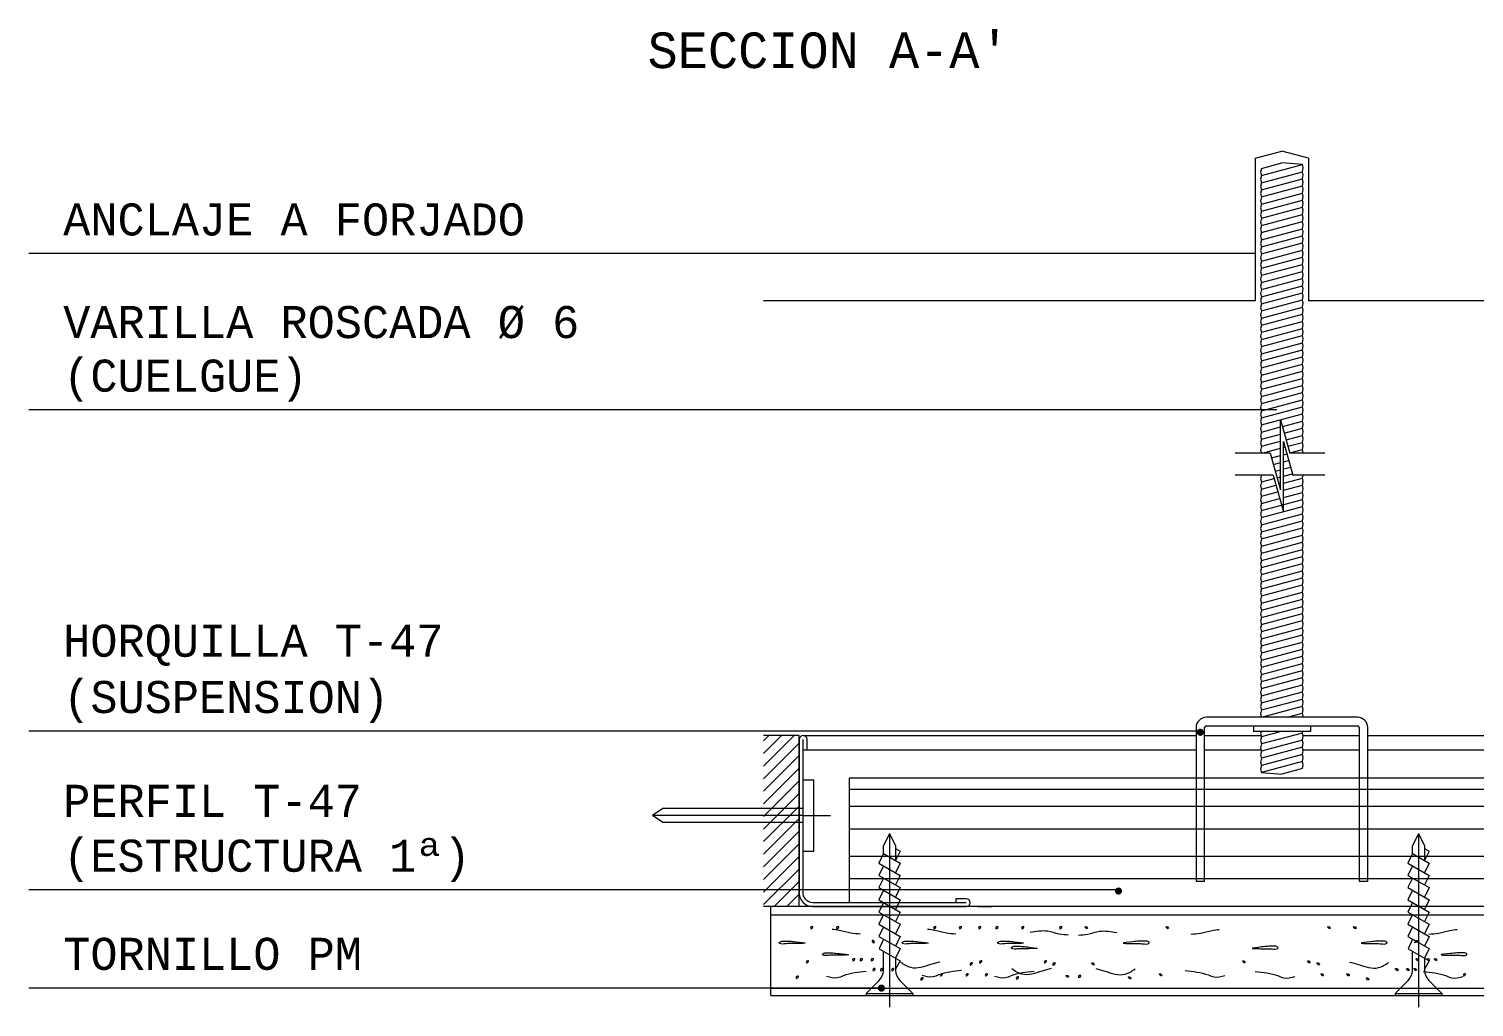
# Model space of a CAD drawing. Header units: millimetres. Extents: x 3383 to 4292, y 1469 to 1637.
# Drawn here: x 3484.1522 to 3484.3551, y 1569.9774 to 1570.1147 of the extents above; entities that cross this region are included whole.
import ezdxf

# ---------------------------------------------------------------- set-up
doc = ezdxf.new("R2010")
doc.units = ezdxf.units.MM
doc.header["$LTSCALE"] = 0.0035
doc.layers.get('0').update_dxf_attribs({"lineweight": 5})
doc.styles.get("Standard").update_dxf_attribs({"font": 'LUCON.TTF'})

# ---------------------------------------------------------------- blocks, each defined once
blk = doc.blocks.new('FIJACION')
for p, q in [((0, 0), (0, 3.83)), ((0, 0), (0, 3.83)), ((5, 1.5), (-5, 1.5)), ((-5, 0), (-5, 1.5)), ((5, 0), (5, 1.5)), ((5, 0), (-5, 0)), ((-1, 0), (-1, -19.71)), ((0, 0), (0, -21.14)), ((1, 0), (1, -19.71)), ((-1, -19.71), (0.01, -21.15)), ((1, -19.71), (-0.01, -21.15))]:
    blk.add_line(p, q)
blk = doc.blocks.new('PP')
at = {"const_width": 0.5, "flags": 128}
blk.add_lwpolyline([(-0.25, -0.25, 1), (0.25, -0.25, 1)], format="xyb", close=True, dxfattribs=at)
blk = doc.blocks.new('PM25')
for p, q in [((0.3, 3.28), (0, 3.28)), ((0, 3.28), (0, -3.28)), ((2.14, 1.44), (0.3, 3.28)), ((0.3, 3.28), (0.3, -3.28)), ((22.74, 0), (-1.6, 0)), ((3.55, 0.86), (6.24, 0.86)), ((6.59, 1.46), (4.88, -1.5)), ((7.95, 0.84), (6.59, 1.46)), ((8.31, 1.48), (6.6, -1.49)), ((10.02, 1.48), (8.31, -1.49)), ((9.67, 0.86), (8.31, 1.48)), ((11.74, 1.48), (10.02, -1.49)), ((11.38, 0.86), (10.02, 1.48)), ((13.45, 1.48), (11.74, -1.49)), ((13.09, 0.86), (11.74, 1.48)), ((15.16, 1.48), (13.45, -1.49)), ((14.8, 0.86), (13.45, 1.48)), ((16.87, 1.48), (15.16, -1.49)), ((16.51, 0.86), (15.16, 1.48)), ((18.58, 1.48), (16.87, -1.49)), ((18.23, 0.86), (16.87, 1.48)), ((19.94, 0.86), (18.58, 1.48)), ((19.94, 0.86), (18.58, -1.49)), ((19.94, 0.86), (21.03, 0.86)), ((22.74, 0), (21.03, 0.86)), ((22.74, 0), (21.03, -0.86)), ((2.14, -1.44), (0.3, -3.28)), ((5.25, -0.86), (3.55, -0.86)), ((4.88, -1.52), (3.81, -0.88)), ((6.6, -1.49), (5.25, -0.86)), ((8.31, -1.49), (6.96, -0.86)), ((10.02, -1.49), (8.68, -0.86)), ((11.74, -1.49), (10.39, -0.86)), ((13.45, -1.49), (12.1, -0.86)), ((15.16, -1.49), (13.81, -0.86)), ((16.87, -1.49), (15.53, -0.86)), ((18.58, -1.49), (17.24, -0.86)), ((21.03, -0.86), (18.95, -0.86)), ((20.3, -1.49), (18.95, -0.86)), ((20.66, -0.86), (20.3, -1.49)), ((0.3, -3.28), (0, -3.28))]:
    blk.add_line(p, q)
for centre, start, end in [((3.55, 2.86), 225, 270), ((3.55, -2.86), 90, 135)]:
    blk.add_arc(centre, 2, start, end)

msp = doc.modelspace()

# ---------------------------------------------------------------- hatches: boundary and pattern name
h = msp.add_hatch()
h.set_pattern_fill('ANSI31', color=256, scale=0.01, style=0)
h.set_pattern_definition([(45, (3483.6560949, 1570.1031793), (-0.0008838835, 0.0008838835), [])])
h.paths.add_polyline_path([(3484.26032, 1570.01549), (3484.25532, 1570.01549), (3484.25532, 1569.99149), (3484.26032, 1569.99149), (3484.26032, 1569.99326, -0.042095), (3484.26032, 1569.99359)])

# ---------------------------------------------------------------- linework, layer by layer
for p, q in [((3484.32433, 1570.0965), (3484.32808, 1570.09751)), ((3484.32433, 1570.0965), (3484.32433, 1570.07652)), ((3484.32521, 1570.09508), (3484.32808, 1570.09585)), ((3484.33183, 1570.0965), (3484.32808, 1570.09751)), ((3484.33095, 1570.09562), (3484.32808, 1570.09585)), ((3484.33183, 1570.0965), (3484.33183, 1570.07652)), ((3484.32521, 1570.09508), (3484.32508, 1570.09455)), ((3484.32508, 1570.09455), (3484.32521, 1570.09408)), ((3484.32521, 1570.09408), (3484.32508, 1570.09355)), ((3484.32521, 1570.09408), (3484.33095, 1570.09562)), ((3484.32521, 1570.09308), (3484.33095, 1570.09462)), ((3484.33108, 1570.09516), (3484.33095, 1570.09562)), ((3484.33095, 1570.09462), (3484.33108, 1570.09516)), ((3484.33108, 1570.09416), (3484.33095, 1570.09462)), ((3484.33095, 1570.09362), (3484.33108, 1570.09416)), ((3484.32508, 1570.09355), (3484.32521, 1570.09308)), ((3484.32521, 1570.09308), (3484.32508, 1570.09255)), ((3484.32508, 1570.09255), (3484.32521, 1570.09208)), ((3484.32521, 1570.09208), (3484.32508, 1570.09155)), ((3484.32521, 1570.09208), (3484.33095, 1570.09362)), ((3484.32521, 1570.09108), (3484.33095, 1570.09262)), ((3484.33108, 1570.09316), (3484.33095, 1570.09362)), ((3484.33095, 1570.09262), (3484.33108, 1570.09316)), ((3484.33108, 1570.09216), (3484.33095, 1570.09262)), ((3484.33095, 1570.09162), (3484.33108, 1570.09216)), ((3484.32508, 1570.09155), (3484.32521, 1570.09108)), ((3484.32521, 1570.09108), (3484.32508, 1570.09055)), ((3484.32508, 1570.09055), (3484.32521, 1570.09008)), ((3484.32521, 1570.09008), (3484.32508, 1570.08955)), ((3484.32521, 1570.09008), (3484.33095, 1570.09162)), ((3484.32521, 1570.08908), (3484.33095, 1570.09062)), ((3484.33108, 1570.09116), (3484.33095, 1570.09162)), ((3484.33095, 1570.09062), (3484.33108, 1570.09116)), ((3484.33108, 1570.09016), (3484.33095, 1570.09062)), ((3484.33095, 1570.08962), (3484.33108, 1570.09016)), ((3484.32508, 1570.08955), (3484.32521, 1570.08908)), ((3484.32521, 1570.08908), (3484.32508, 1570.08855)), ((3484.32508, 1570.08855), (3484.32521, 1570.08808)), ((3484.32521, 1570.08808), (3484.32508, 1570.08755)), ((3484.32521, 1570.08808), (3484.33095, 1570.08962)), ((3484.32521, 1570.08708), (3484.33095, 1570.08862)), ((3484.33108, 1570.08916), (3484.33095, 1570.08962)), ((3484.33095, 1570.08862), (3484.33108, 1570.08916)), ((3484.33108, 1570.08816), (3484.33095, 1570.08862)), ((3484.33095, 1570.08762), (3484.33108, 1570.08816)), ((3484.32508, 1570.08755), (3484.32521, 1570.08708)), ((3484.32521, 1570.08708), (3484.32508, 1570.08655)), ((3484.32508, 1570.08655), (3484.32521, 1570.08608)), ((3484.32521, 1570.08608), (3484.32508, 1570.08555)), ((3484.32521, 1570.08608), (3484.33095, 1570.08762)), ((3484.32521, 1570.08508), (3484.33095, 1570.08662)), ((3484.33108, 1570.08716), (3484.33095, 1570.08762)), ((3484.33095, 1570.08662), (3484.33108, 1570.08716)), ((3484.33108, 1570.08616), (3484.33095, 1570.08662)), ((3484.33095, 1570.08562), (3484.33108, 1570.08616)), ((3484.32508, 1570.08555), (3484.32521, 1570.08508)), ((3484.32521, 1570.08508), (3484.32508, 1570.08455)), ((3484.32508, 1570.08455), (3484.32521, 1570.08408)), ((3484.32521, 1570.08408), (3484.32508, 1570.08355)), ((3484.32521, 1570.08408), (3484.33095, 1570.08562)), ((3484.32521, 1570.08308), (3484.33095, 1570.08462)), ((3484.32521, 1570.08208), (3484.33095, 1570.08362)), ((3484.33108, 1570.08516), (3484.33095, 1570.08562)), ((3484.33095, 1570.08462), (3484.33108, 1570.08516)), ((3484.33108, 1570.08416), (3484.33095, 1570.08462)), ((3484.33095, 1570.08362), (3484.33108, 1570.08416)), ((3484.33108, 1570.08316), (3484.33095, 1570.08362)), ((3484.32508, 1570.08355), (3484.32521, 1570.08308)), ((3484.32521, 1570.08308), (3484.32508, 1570.08255)), ((3484.32508, 1570.08255), (3484.32521, 1570.08208)), ((3484.32521, 1570.08208), (3484.32508, 1570.08155)), ((3484.32521, 1570.08108), (3484.33095, 1570.08262)), ((3484.32521, 1570.08008), (3484.33095, 1570.08162)), ((3484.33095, 1570.08262), (3484.33108, 1570.08316)), ((3484.33108, 1570.08216), (3484.33095, 1570.08262)), ((3484.33095, 1570.08162), (3484.33108, 1570.08216)), ((3484.33108, 1570.08116), (3484.33095, 1570.08162)), ((3484.32508, 1570.08155), (3484.32521, 1570.08108)), ((3484.32521, 1570.08108), (3484.32508, 1570.08055)), ((3484.32508, 1570.08055), (3484.32521, 1570.08008)), ((3484.32521, 1570.08008), (3484.32508, 1570.07955)), ((3484.32521, 1570.07908), (3484.33095, 1570.08062)), ((3484.32521, 1570.07808), (3484.33095, 1570.07962)), ((3484.33095, 1570.08062), (3484.33108, 1570.08116)), ((3484.33108, 1570.08016), (3484.33095, 1570.08062)), ((3484.33095, 1570.07962), (3484.33108, 1570.08016)), ((3484.33108, 1570.07916), (3484.33095, 1570.07962)), ((3484.32508, 1570.07955), (3484.32521, 1570.07908)), ((3484.32521, 1570.07908), (3484.32508, 1570.07855)), ((3484.32508, 1570.07855), (3484.32521, 1570.07808)), ((3484.32521, 1570.07808), (3484.32508, 1570.07755)), ((3484.32508, 1570.07755), (3484.32521, 1570.07708)), ((3484.32521, 1570.07708), (3484.33095, 1570.07862)), ((3484.32521, 1570.07608), (3484.33095, 1570.07762)), ((3484.33095, 1570.07862), (3484.33108, 1570.07916)), ((3484.33108, 1570.07816), (3484.33095, 1570.07862)), ((3484.33095, 1570.07762), (3484.33108, 1570.07816)), ((3484.33108, 1570.07716), (3484.33095, 1570.07762)), ((3484.32433, 1570.07652), (3484.25532, 1570.07652)), ((3484.32521, 1570.07708), (3484.32508, 1570.07655)), ((3484.32508, 1570.07655), (3484.32521, 1570.07608)), ((3484.32521, 1570.07608), (3484.32508, 1570.07555)), ((3484.32508, 1570.07555), (3484.32521, 1570.07508)), ((3484.32521, 1570.07508), (3484.33095, 1570.07662)), ((3484.32521, 1570.07408), (3484.33095, 1570.07562)), ((3484.33095, 1570.07662), (3484.33108, 1570.07716)), ((3484.33108, 1570.07616), (3484.33095, 1570.07662)), ((3484.33095, 1570.07562), (3484.33108, 1570.07616)), ((3484.33108, 1570.07516), (3484.33095, 1570.07562)), ((3484.52433, 1570.07652), (3484.33183, 1570.07652)), ((3484.32521, 1570.07508), (3484.32508, 1570.07455)), ((3484.32508, 1570.07455), (3484.32521, 1570.07408)), ((3484.32521, 1570.07408), (3484.32508, 1570.07355)), ((3484.32508, 1570.07355), (3484.32521, 1570.07308)), ((3484.32521, 1570.07308), (3484.33095, 1570.07462)), ((3484.32521, 1570.07208), (3484.33095, 1570.07362)), ((3484.33095, 1570.07462), (3484.33108, 1570.07516)), ((3484.33108, 1570.07416), (3484.33095, 1570.07462)), ((3484.33095, 1570.07362), (3484.33108, 1570.07416)), ((3484.33108, 1570.07316), (3484.33095, 1570.07362)), ((3484.32521, 1570.07308), (3484.32508, 1570.07255)), ((3484.32508, 1570.07255), (3484.32521, 1570.07208)), ((3484.32521, 1570.07208), (3484.32508, 1570.07155)), ((3484.32508, 1570.07155), (3484.32521, 1570.07108)), ((3484.32521, 1570.07108), (3484.33095, 1570.07262)), ((3484.32521, 1570.07008), (3484.33095, 1570.07162)), ((3484.33095, 1570.07262), (3484.33108, 1570.07316)), ((3484.33108, 1570.07216), (3484.33095, 1570.07262)), ((3484.33095, 1570.07162), (3484.33108, 1570.07216)), ((3484.33108, 1570.07116), (3484.33095, 1570.07162)), ((3484.32521, 1570.07108), (3484.32508, 1570.07055)), ((3484.32508, 1570.07055), (3484.32521, 1570.07008)), ((3484.32521, 1570.07008), (3484.32508, 1570.06955)), ((3484.32508, 1570.06955), (3484.32521, 1570.06908)), ((3484.32521, 1570.06908), (3484.33095, 1570.07062)), ((3484.32521, 1570.06808), (3484.33095, 1570.06962)), ((3484.33095, 1570.07062), (3484.33108, 1570.07116)), ((3484.33108, 1570.07016), (3484.33095, 1570.07062)), ((3484.33095, 1570.06962), (3484.33108, 1570.07016)), ((3484.33108, 1570.06916), (3484.33095, 1570.06962)), ((3484.32521, 1570.06908), (3484.32508, 1570.06855)), ((3484.32508, 1570.06855), (3484.32521, 1570.06808)), ((3484.32521, 1570.06808), (3484.32508, 1570.06755)), ((3484.32508, 1570.06755), (3484.32521, 1570.06708)), ((3484.32521, 1570.06708), (3484.33095, 1570.06862)), ((3484.32521, 1570.06608), (3484.33095, 1570.06762)), ((3484.33095, 1570.06862), (3484.33108, 1570.06916)), ((3484.33108, 1570.06816), (3484.33095, 1570.06862)), ((3484.33095, 1570.06762), (3484.33108, 1570.06816)), ((3484.33108, 1570.06716), (3484.33095, 1570.06762)), ((3484.32521, 1570.06708), (3484.32508, 1570.06655)), ((3484.32508, 1570.06655), (3484.32521, 1570.06608)), ((3484.32521, 1570.06608), (3484.32508, 1570.06555)), ((3484.32508, 1570.06555), (3484.32521, 1570.06508)), ((3484.32521, 1570.06508), (3484.33095, 1570.06662)), ((3484.32521, 1570.06408), (3484.33095, 1570.06562)), ((3484.33095, 1570.06662), (3484.33108, 1570.06716)), ((3484.33108, 1570.06616), (3484.33095, 1570.06662)), ((3484.33095, 1570.06562), (3484.33108, 1570.06616)), ((3484.33108, 1570.06516), (3484.33095, 1570.06562)), ((3484.32521, 1570.06508), (3484.32508, 1570.06455)), ((3484.32508, 1570.06455), (3484.32521, 1570.06408)), ((3484.32521, 1570.06408), (3484.32508, 1570.06355)), ((3484.32508, 1570.06355), (3484.32521, 1570.06308)), ((3484.32521, 1570.06308), (3484.33095, 1570.06462)), ((3484.32521, 1570.06208), (3484.33095, 1570.06362)), ((3484.33095, 1570.06462), (3484.33108, 1570.06516)), ((3484.33108, 1570.06416), (3484.33095, 1570.06462)), ((3484.33095, 1570.06362), (3484.33108, 1570.06416)), ((3484.33108, 1570.06316), (3484.33095, 1570.06362)), ((3484.32521, 1570.06308), (3484.32508, 1570.06255)), ((3484.32508, 1570.06255), (3484.32521, 1570.06208)), ((3484.32521, 1570.06208), (3484.32508, 1570.06155)), ((3484.32508, 1570.06155), (3484.32521, 1570.06108)), ((3484.32521, 1570.06108), (3484.33095, 1570.06262)), ((3484.32521, 1570.06008), (3484.33095, 1570.06162)), ((3484.33095, 1570.06262), (3484.33108, 1570.06316)), ((3484.33108, 1570.06216), (3484.33095, 1570.06262)), ((3484.33095, 1570.06162), (3484.33108, 1570.06216)), ((3484.33108, 1570.06116), (3484.33095, 1570.06162)), ((3484.32521, 1570.06108), (3484.32508, 1570.06055)), ((3484.32508, 1570.06055), (3484.32521, 1570.06008)), ((3484.32521, 1570.06008), (3484.32508, 1570.05955)), ((3484.32508, 1570.05955), (3484.32521, 1570.05908)), ((3484.32521, 1570.05908), (3484.33095, 1570.06062)), ((3484.32788, 1570.04996), (3484.32788, 1570.05982)), ((3484.32788, 1570.05982), (3484.32919, 1570.05511)), ((3484.32814, 1570.05887), (3484.33095, 1570.05962)), ((3484.33095, 1570.06062), (3484.33108, 1570.06116)), ((3484.33108, 1570.06016), (3484.33095, 1570.06062)), ((3484.33095, 1570.05962), (3484.33108, 1570.06016)), ((3484.33108, 1570.05916), (3484.33095, 1570.05962)), ((3484.32521, 1570.05908), (3484.32508, 1570.05855)), ((3484.32508, 1570.05855), (3484.32521, 1570.05808)), ((3484.32521, 1570.05808), (3484.32508, 1570.05755)), ((3484.32508, 1570.05755), (3484.32521, 1570.05708)), ((3484.32521, 1570.05808), (3484.32788, 1570.0588)), ((3484.32521, 1570.05708), (3484.32788, 1570.0578)), ((3484.3284, 1570.05794), (3484.33095, 1570.05862)), ((3484.32866, 1570.05701), (3484.33095, 1570.05762)), ((3484.33095, 1570.05862), (3484.33108, 1570.05916)), ((3484.33108, 1570.05816), (3484.33095, 1570.05862)), ((3484.33095, 1570.05762), (3484.33108, 1570.05816)), ((3484.33108, 1570.05716), (3484.33095, 1570.05762)), ((3484.32521, 1570.05708), (3484.32508, 1570.05655)), ((3484.32508, 1570.05655), (3484.32521, 1570.05608)), ((3484.32521, 1570.05608), (3484.32508, 1570.05555)), ((3484.32508, 1570.05555), (3484.3252, 1570.05511)), ((3484.32521, 1570.05608), (3484.32788, 1570.0568)), ((3484.32532, 1570.05511), (3484.32788, 1570.0558)), ((3484.32828, 1570.04689), (3484.32828, 1570.05675)), ((3484.32828, 1570.05675), (3484.3296, 1570.05204)), ((3484.32828, 1570.05591), (3484.3285, 1570.05597)), ((3484.32892, 1570.05608), (3484.33095, 1570.05662)), ((3484.32918, 1570.05515), (3484.33095, 1570.05562)), ((3484.33095, 1570.05662), (3484.33108, 1570.05716)), ((3484.33108, 1570.05616), (3484.33095, 1570.05662)), ((3484.33095, 1570.05562), (3484.33108, 1570.05616)), ((3484.33108, 1570.05516), (3484.33095, 1570.05562)), ((3484.32644, 1570.05511), (3484.32152, 1570.05511)), ((3484.32644, 1570.05511), (3484.32788, 1570.04996)), ((3484.32662, 1570.05446), (3484.32788, 1570.0548)), ((3484.32688, 1570.05353), (3484.32788, 1570.0538)), ((3484.32828, 1570.05491), (3484.32876, 1570.05504)), ((3484.32828, 1570.05391), (3484.32902, 1570.0541)), ((3484.33411, 1570.05511), (3484.32919, 1570.05511)), ((3484.33107, 1570.05511), (3484.33108, 1570.05516)), ((3484.32684, 1570.05204), (3484.32152, 1570.05204)), ((3484.3252, 1570.05204), (3484.32508, 1570.05155)), ((3484.32508, 1570.05155), (3484.32521, 1570.05108)), ((3484.32521, 1570.05108), (3484.32698, 1570.05156)), ((3484.32684, 1570.05204), (3484.32828, 1570.04689)), ((3484.32714, 1570.0526), (3484.32788, 1570.0528)), ((3484.3274, 1570.05167), (3484.32788, 1570.0518)), ((3484.32828, 1570.05291), (3484.32928, 1570.05317)), ((3484.32828, 1570.05191), (3484.32954, 1570.05224)), ((3484.32828, 1570.05091), (3484.33095, 1570.05162)), ((3484.33411, 1570.05204), (3484.3296, 1570.05204)), ((3484.33095, 1570.05162), (3484.33105, 1570.05204)), ((3484.33108, 1570.05116), (3484.33095, 1570.05162)), ((3484.33095, 1570.05062), (3484.33108, 1570.05116)), ((3484.32521, 1570.05108), (3484.32508, 1570.05055)), ((3484.32508, 1570.05055), (3484.32521, 1570.05008)), ((3484.32521, 1570.05008), (3484.32508, 1570.04955)), ((3484.32508, 1570.04955), (3484.32521, 1570.04908)), ((3484.32521, 1570.05008), (3484.32724, 1570.05063)), ((3484.32521, 1570.04908), (3484.3275, 1570.0497)), ((3484.32766, 1570.05074), (3484.32788, 1570.0508)), ((3484.32828, 1570.04991), (3484.33095, 1570.05062)), ((3484.32828, 1570.04891), (3484.33095, 1570.04962)), ((3484.33108, 1570.05016), (3484.33095, 1570.05062)), ((3484.33095, 1570.04962), (3484.33108, 1570.05016)), ((3484.33108, 1570.04916), (3484.33095, 1570.04962)), ((3484.33095, 1570.04862), (3484.33108, 1570.04916)), ((3484.32521, 1570.04908), (3484.32508, 1570.04855)), ((3484.32508, 1570.04855), (3484.32521, 1570.04808)), ((3484.32521, 1570.04808), (3484.32508, 1570.04755)), ((3484.32508, 1570.04755), (3484.32521, 1570.04708)), ((3484.32521, 1570.04808), (3484.32776, 1570.04877)), ((3484.32521, 1570.04708), (3484.33095, 1570.04862)), ((3484.32521, 1570.04608), (3484.33095, 1570.04762)), ((3484.33108, 1570.04816), (3484.33095, 1570.04862)), ((3484.33095, 1570.04762), (3484.33108, 1570.04816)), ((3484.33108, 1570.04716), (3484.33095, 1570.04762)), ((3484.33095, 1570.04662), (3484.33108, 1570.04716)), ((3484.32521, 1570.04708), (3484.32508, 1570.04655)), ((3484.32508, 1570.04655), (3484.32521, 1570.04608)), ((3484.32521, 1570.04608), (3484.32508, 1570.04555)), ((3484.32508, 1570.04555), (3484.32521, 1570.04508)), ((3484.32521, 1570.04508), (3484.32508, 1570.04455)), ((3484.32521, 1570.04508), (3484.33095, 1570.04662)), ((3484.32521, 1570.04408), (3484.33095, 1570.04562)), ((3484.33108, 1570.04616), (3484.33095, 1570.04662)), ((3484.33095, 1570.04562), (3484.33108, 1570.04616)), ((3484.33108, 1570.04516), (3484.33095, 1570.04562)), ((3484.33095, 1570.04462), (3484.33108, 1570.04516)), ((3484.32508, 1570.04455), (3484.32521, 1570.04408)), ((3484.32521, 1570.04408), (3484.32508, 1570.04355)), ((3484.32508, 1570.04355), (3484.32521, 1570.04308)), ((3484.32521, 1570.04308), (3484.32508, 1570.04255)), ((3484.32521, 1570.04308), (3484.33095, 1570.04462)), ((3484.32521, 1570.04208), (3484.33095, 1570.04362)), ((3484.33108, 1570.04416), (3484.33095, 1570.04462)), ((3484.33095, 1570.04362), (3484.33108, 1570.04416)), ((3484.33108, 1570.04316), (3484.33095, 1570.04362)), ((3484.33095, 1570.04262), (3484.33108, 1570.04316)), ((3484.32508, 1570.04255), (3484.32521, 1570.04208)), ((3484.32521, 1570.04208), (3484.32508, 1570.04155)), ((3484.32508, 1570.04155), (3484.32521, 1570.04108)), ((3484.32521, 1570.04108), (3484.32508, 1570.04055)), ((3484.32521, 1570.04108), (3484.33095, 1570.04262)), ((3484.32521, 1570.04008), (3484.33095, 1570.04162)), ((3484.33108, 1570.04216), (3484.33095, 1570.04262)), ((3484.33095, 1570.04162), (3484.33108, 1570.04216)), ((3484.33108, 1570.04116), (3484.33095, 1570.04162)), ((3484.33095, 1570.04062), (3484.33108, 1570.04116)), ((3484.32508, 1570.04055), (3484.32521, 1570.04008)), ((3484.32521, 1570.04008), (3484.32508, 1570.03955)), ((3484.32508, 1570.03955), (3484.32521, 1570.03908)), ((3484.32521, 1570.03908), (3484.32508, 1570.03855)), ((3484.32521, 1570.03908), (3484.33095, 1570.04062)), ((3484.32521, 1570.03808), (3484.33095, 1570.03962)), ((3484.33108, 1570.04016), (3484.33095, 1570.04062)), ((3484.33095, 1570.03962), (3484.33108, 1570.04016)), ((3484.33108, 1570.03916), (3484.33095, 1570.03962)), ((3484.33095, 1570.03862), (3484.33108, 1570.03916)), ((3484.32508, 1570.03855), (3484.32521, 1570.03808)), ((3484.32521, 1570.03808), (3484.32508, 1570.03755)), ((3484.32508, 1570.03755), (3484.32521, 1570.03708)), ((3484.32521, 1570.03708), (3484.32508, 1570.03655)), ((3484.32521, 1570.03708), (3484.33095, 1570.03862)), ((3484.32521, 1570.03608), (3484.33095, 1570.03762)), ((3484.33108, 1570.03816), (3484.33095, 1570.03862)), ((3484.33095, 1570.03762), (3484.33108, 1570.03816)), ((3484.33108, 1570.03716), (3484.33095, 1570.03762)), ((3484.33095, 1570.03662), (3484.33108, 1570.03716)), ((3484.32508, 1570.03655), (3484.32521, 1570.03608)), ((3484.32521, 1570.03608), (3484.32508, 1570.03555)), ((3484.32508, 1570.03555), (3484.32521, 1570.03508)), ((3484.32521, 1570.03508), (3484.32508, 1570.03455)), ((3484.32521, 1570.03508), (3484.33095, 1570.03662)), ((3484.32521, 1570.03408), (3484.33095, 1570.03562)), ((3484.33108, 1570.03616), (3484.33095, 1570.03662)), ((3484.33095, 1570.03562), (3484.33108, 1570.03616)), ((3484.33108, 1570.03516), (3484.33095, 1570.03562)), ((3484.33095, 1570.03462), (3484.33108, 1570.03516)), ((3484.32508, 1570.03455), (3484.32521, 1570.03408)), ((3484.32521, 1570.03408), (3484.32508, 1570.03355)), ((3484.32508, 1570.03355), (3484.32521, 1570.03308)), ((3484.32521, 1570.03308), (3484.32508, 1570.03255)), ((3484.32521, 1570.03308), (3484.33095, 1570.03462)), ((3484.32521, 1570.03208), (3484.33095, 1570.03362)), ((3484.33108, 1570.03416), (3484.33095, 1570.03462)), ((3484.33095, 1570.03362), (3484.33108, 1570.03416)), ((3484.33108, 1570.03316), (3484.33095, 1570.03362)), ((3484.33095, 1570.03262), (3484.33108, 1570.03316)), ((3484.32508, 1570.03255), (3484.32521, 1570.03208)), ((3484.32521, 1570.03208), (3484.32508, 1570.03155)), ((3484.32508, 1570.03155), (3484.32521, 1570.03108)), ((3484.32521, 1570.03108), (3484.32508, 1570.03055)), ((3484.32521, 1570.03108), (3484.33095, 1570.03262)), ((3484.32521, 1570.03008), (3484.33095, 1570.03162)), ((3484.33108, 1570.03216), (3484.33095, 1570.03262)), ((3484.33095, 1570.03162), (3484.33108, 1570.03216)), ((3484.33108, 1570.03116), (3484.33095, 1570.03162)), ((3484.33095, 1570.03062), (3484.33108, 1570.03116)), ((3484.32508, 1570.03055), (3484.32521, 1570.03008)), ((3484.32521, 1570.03008), (3484.32508, 1570.02955)), ((3484.32508, 1570.02955), (3484.32521, 1570.02908)), ((3484.32521, 1570.02908), (3484.32508, 1570.02855)), ((3484.32521, 1570.02908), (3484.33095, 1570.03062)), ((3484.32521, 1570.02808), (3484.33095, 1570.02962)), ((3484.33108, 1570.03016), (3484.33095, 1570.03062)), ((3484.33095, 1570.02962), (3484.33108, 1570.03016)), ((3484.33108, 1570.02916), (3484.33095, 1570.02962)), ((3484.33095, 1570.02862), (3484.33108, 1570.02916)), ((3484.32508, 1570.02855), (3484.32521, 1570.02808)), ((3484.32521, 1570.02808), (3484.32508, 1570.02755)), ((3484.32508, 1570.02755), (3484.32521, 1570.02708)), ((3484.32521, 1570.02708), (3484.32508, 1570.02655)), ((3484.32521, 1570.02708), (3484.33095, 1570.02862)), ((3484.32521, 1570.02608), (3484.33095, 1570.02762)), ((3484.33108, 1570.02816), (3484.33095, 1570.02862)), ((3484.33095, 1570.02762), (3484.33108, 1570.02816)), ((3484.33108, 1570.02716), (3484.33095, 1570.02762)), ((3484.33095, 1570.02662), (3484.33108, 1570.02716)), ((3484.32508, 1570.02655), (3484.32521, 1570.02608)), ((3484.32521, 1570.02608), (3484.32508, 1570.02555)), ((3484.32508, 1570.02555), (3484.32521, 1570.02508)), ((3484.32521, 1570.02508), (3484.32508, 1570.02455)), ((3484.32521, 1570.02508), (3484.33095, 1570.02662)), ((3484.32521, 1570.02408), (3484.33095, 1570.02562)), ((3484.33108, 1570.02616), (3484.33095, 1570.02662)), ((3484.33095, 1570.02562), (3484.33108, 1570.02616)), ((3484.33108, 1570.02516), (3484.33095, 1570.02562)), ((3484.33095, 1570.02462), (3484.33108, 1570.02516)), ((3484.32508, 1570.02455), (3484.32521, 1570.02408)), ((3484.32521, 1570.02408), (3484.32508, 1570.02355)), ((3484.32508, 1570.02355), (3484.32521, 1570.02308)), ((3484.32521, 1570.02308), (3484.32508, 1570.02255)), ((3484.32521, 1570.02308), (3484.33095, 1570.02462)), ((3484.32521, 1570.02208), (3484.33095, 1570.02362)), ((3484.33108, 1570.02416), (3484.33095, 1570.02462)), ((3484.33095, 1570.02362), (3484.33108, 1570.02416)), ((3484.33108, 1570.02316), (3484.33095, 1570.02362)), ((3484.33095, 1570.02262), (3484.33108, 1570.02316)), ((3484.32508, 1570.02255), (3484.32521, 1570.02208)), ((3484.32521, 1570.02208), (3484.32508, 1570.02155)), ((3484.32508, 1570.02155), (3484.32521, 1570.02108)), ((3484.32521, 1570.02108), (3484.32508, 1570.02055)), ((3484.32521, 1570.02108), (3484.33095, 1570.02262)), ((3484.32521, 1570.02008), (3484.33095, 1570.02162)), ((3484.33108, 1570.02216), (3484.33095, 1570.02262)), ((3484.33095, 1570.02162), (3484.33108, 1570.02216)), ((3484.33108, 1570.02116), (3484.33095, 1570.02162)), ((3484.33095, 1570.02062), (3484.33108, 1570.02116)), ((3484.32508, 1570.02055), (3484.32521, 1570.02008)), ((3484.32521, 1570.02008), (3484.32508, 1570.01955)), ((3484.32508, 1570.01955), (3484.32521, 1570.01908)), ((3484.32521, 1570.01908), (3484.32508, 1570.01855)), ((3484.32521, 1570.01908), (3484.33095, 1570.02062)), ((3484.32521, 1570.01808), (3484.33095, 1570.01962)), ((3484.33108, 1570.02016), (3484.33095, 1570.02062)), ((3484.33095, 1570.01962), (3484.33108, 1570.02016)), ((3484.33108, 1570.01916), (3484.33095, 1570.01962)), ((3484.33095, 1570.01862), (3484.33108, 1570.01916)), ((3484.33868, 1570.01805), (3484.31748, 1570.01805)), ((3484.31748, 1570.01685), (3484.33868, 1570.01685)), ((3484.32408, 1570.01685), (3484.32408, 1570.01605)), ((3484.32508, 1570.01855), (3484.32521, 1570.01808)), ((3484.32521, 1570.01808), (3484.3252, 1570.01805)), ((3484.32883, 1570.01805), (3484.33095, 1570.01862)), ((3484.33108, 1570.01816), (3484.33095, 1570.01862)), ((3484.33106, 1570.01805), (3484.33108, 1570.01816)), ((3484.33208, 1570.01685), (3484.33208, 1570.01605)), ((3484.26032, 1570.01549), (3484.25532, 1570.01549)), ((3484.26087, 1570.01549), (3484.31603, 1570.01549)), ((3484.31603, 1570.0166), (3484.31603, 1570.00949)), ((3484.31723, 1570.00949), (3484.31723, 1570.0166)), ((3484.31723, 1570.01549), (3484.32516, 1570.01549)), ((3484.32515, 1570.01605), (3484.32508, 1570.01578)), ((3484.32508, 1570.01578), (3484.32521, 1570.01531)), ((3484.32521, 1570.01531), (3484.32508, 1570.01478)), ((3484.32508, 1570.01478), (3484.32521, 1570.01431)), ((3484.32797, 1570.01605), (3484.32521, 1570.01531)), ((3484.33095, 1570.01585), (3484.32521, 1570.01431)), ((3484.33095, 1570.01485), (3484.32521, 1570.01331)), ((3484.33095, 1570.01585), (3484.331, 1570.01605)), ((3484.33108, 1570.01539), (3484.33095, 1570.01585)), ((3484.33095, 1570.01485), (3484.33108, 1570.01539)), ((3484.33108, 1570.01439), (3484.33095, 1570.01485)), ((3484.33105, 1570.01549), (3484.33893, 1570.01549)), ((3484.33893, 1570.0166), (3484.33893, 1570.00949)), ((3484.34013, 1570.00949), (3484.34013, 1570.0166)), ((3484.34013, 1570.01549), (3484.51603, 1570.01549)), ((3484.26142, 1570.01349), (3484.31603, 1570.01349)), ((3484.31723, 1570.01349), (3484.32516, 1570.01349)), ((3484.32521, 1570.01431), (3484.32508, 1570.01378)), ((3484.32508, 1570.01378), (3484.32521, 1570.01331)), ((3484.32521, 1570.01331), (3484.32508, 1570.01278)), ((3484.32508, 1570.01278), (3484.32521, 1570.01231)), ((3484.33095, 1570.01385), (3484.32521, 1570.01231)), ((3484.33095, 1570.01285), (3484.32521, 1570.01131)), ((3484.33095, 1570.01385), (3484.33108, 1570.01439)), ((3484.33108, 1570.01339), (3484.33095, 1570.01385)), ((3484.33095, 1570.01285), (3484.33108, 1570.01339)), ((3484.33108, 1570.01239), (3484.33095, 1570.01285)), ((3484.33105, 1570.01349), (3484.33893, 1570.01349)), ((3484.34013, 1570.01349), (3484.51603, 1570.01349)), ((3484.32521, 1570.01231), (3484.32508, 1570.01178)), ((3484.32508, 1570.01178), (3484.32521, 1570.01131)), ((3484.32521, 1570.01131), (3484.32508, 1570.01078)), ((3484.32508, 1570.01078), (3484.32521, 1570.01031)), ((3484.33095, 1570.01185), (3484.32521, 1570.01031)), ((3484.33095, 1570.01085), (3484.32808, 1570.01008)), ((3484.33095, 1570.01185), (3484.33108, 1570.01239)), ((3484.33108, 1570.01139), (3484.33095, 1570.01185)), ((3484.33095, 1570.01085), (3484.33108, 1570.01139)), ((3484.26732, 1570.00949), (3484.26732, 1569.99204)), ((3484.55329, 1570.00949), (3484.26732, 1570.00949)), ((3484.31603, 1570.00949), (3484.31603, 1569.99505)), ((3484.31723, 1569.99505), (3484.31723, 1570.00949)), ((3484.32521, 1570.01031), (3484.32808, 1570.01008)), ((3484.33893, 1570.00949), (3484.33893, 1569.99505)), ((3484.34013, 1569.99505), (3484.34013, 1570.00949)), ((3484.26732, 1570.00796), (3484.55329, 1570.00796)), ((3484.26732, 1570.00557), (3484.55329, 1570.00557)), ((3484.26732, 1570.00241), (3484.55329, 1570.00241)), ((3484.26732, 1569.99857), (3484.55329, 1569.99857)), ((3484.26732, 1569.99541), (3484.55329, 1569.99541)), ((3484.31603, 1569.99505), (3484.31723, 1569.99505)), ((3484.33893, 1569.99505), (3484.34013, 1569.99505)), ((3484.25632, 1569.97899), (3484.25632, 1569.99149)), ((3484.25632, 1569.99033), (3484.55329, 1569.99033)), ((3484.25632, 1569.98002), (3484.55329, 1569.98002)), ((3484.25632, 1569.97899), (3484.55329, 1569.97899))]:
    msp.add_line(p, q)
for points in [[(3484.32433, 1570.08312), (3484.15219, 1570.08312)], [(3484.32738, 1570.06119), (3484.15219, 1570.06119)], [(3484.31659, 1570.0161), (3484.15219, 1570.0161)], [(3484.26032, 1569.99149), (3484.26032, 1570.01549)], [(3484.30523, 1569.99382), (3484.15219, 1569.99382)], [(3484.55329, 1569.99149), (3484.25532, 1569.99149)], [(3484.27186, 1569.98005), (3484.15219, 1569.98005)]]:
    msp.add_lwpolyline(points)
at = {"flags": 128}
for points in [[(3484.26087, 1570.01349), (3484.26142, 1570.01349), (3484.26142, 1570.01494, 1), (3484.26032, 1570.01494), (3484.26032, 1569.99359, 0.434382), (3484.26222, 1569.99149), (3484.28377, 1569.99149, 1), (3484.28377, 1569.99259), (3484.28232, 1569.99259), (3484.28232, 1569.99204)], [(3484.28377, 1569.99204), (3484.26222, 1569.99204, -0.441731), (3484.26087, 1569.99359), (3484.26087, 1570.01494)]]:
    msp.add_lwpolyline(points, format="xyb", dxfattribs=at)
for points in [[(3484.33208, 1570.01605), (3484.32408, 1570.01605)], [(3484.28534, 1569.99149), (3484.28741, 1569.99149)]]:
    msp.add_lwpolyline(points, dxfattribs=at)
for centre, radius, start, end in [((3484.31748, 1570.0166), 0.00145, 90, 180), ((3484.31748, 1570.0166), 0.00025, 90, 180), ((3484.33868, 1570.0166), 0.00145, 0, 90), ((3484.33868, 1570.0166), 0.00025, 0, 90)]:
    msp.add_arc(centre, radius, start, end)
for points, start_tangent, end_tangent in [([(3484.26219, 1569.98852), (3484.26195, 1569.98838), (3484.26195, 1569.9886), (3484.2621, 1569.98867), (3484.26224, 1569.98867), (3484.26219, 1569.98852)], (-0.765457, -0.643487), (-0.765457, -0.643487)), ([(3484.26581, 1569.98852), (3484.26557, 1569.98838), (3484.26557, 1569.9886), (3484.26571, 1569.98867), (3484.26586, 1569.98867), (3484.26581, 1569.98852)], (-0.765457, -0.643487), (-0.765457, -0.643487)), ([(3484.27944, 1569.98852), (3484.2792, 1569.98838), (3484.2792, 1569.9886), (3484.27934, 1569.98867), (3484.27949, 1569.98867), (3484.27944, 1569.98852)], (-0.765457, -0.643487), (-0.765457, -0.643487)), ([(3484.28306, 1569.98852), (3484.28282, 1569.98838), (3484.28282, 1569.9886), (3484.28296, 1569.98867), (3484.28311, 1569.98867), (3484.28306, 1569.98852)], (-0.765457, -0.643487), (-0.765457, -0.643487)), ([(3484.28576, 1569.98852), (3484.28551, 1569.98838), (3484.28551, 1569.9886), (3484.28566, 1569.98867), (3484.28581, 1569.98867), (3484.28576, 1569.98852)], (-0.765457, -0.643487), (-0.765457, -0.643487)), ([(3484.28818, 1569.98852), (3484.28793, 1569.98838), (3484.28793, 1569.9886), (3484.28808, 1569.98867), (3484.28822, 1569.98867), (3484.28818, 1569.98852)], (-0.765457, -0.643487), (-0.765457, -0.643487)), ([(3484.29179, 1569.98852), (3484.29155, 1569.98838), (3484.29155, 1569.9886), (3484.2917, 1569.98867), (3484.29184, 1569.98867), (3484.29179, 1569.98852)], (-0.765457, -0.643487), (-0.765457, -0.643487)), ([(3484.29714, 1569.98852), (3484.29689, 1569.98838), (3484.29689, 1569.9886), (3484.29704, 1569.98867), (3484.29718, 1569.98867), (3484.29714, 1569.98852)], (-0.765457, -0.643487), (-0.765457, -0.643487)), ([(3484.3005, 1569.98852), (3484.30074, 1569.98838), (3484.30074, 1569.9886), (3484.30059, 1569.98867), (3484.30045, 1569.98867), (3484.3005, 1569.98852)], (0.765457, -0.643487), (0.765457, -0.643487)), ([(3484.31187, 1569.98852), (3484.31212, 1569.98838), (3484.31212, 1569.9886), (3484.31197, 1569.98867), (3484.31182, 1569.98867), (3484.31187, 1569.98852)], (0.765457, -0.643487), (0.765457, -0.643487)), ([(3484.33457, 1569.98852), (3484.33482, 1569.98838), (3484.33482, 1569.9886), (3484.33467, 1569.98867), (3484.33452, 1569.98867), (3484.33457, 1569.98852)], (0.765457, -0.643487), (0.765457, -0.643487)), ([(3484.33819, 1569.98852), (3484.33843, 1569.98838), (3484.33843, 1569.9886), (3484.33829, 1569.98867), (3484.33814, 1569.98867), (3484.33819, 1569.98852)], (0.765457, -0.643487), (0.765457, -0.643487)), ([(3484.25819, 1569.98625), (3484.25892, 1569.98629), (3484.25969, 1569.9863), (3484.26035, 1569.98631), (3484.26117, 1569.98635), (3484.25986, 1569.98654), (3484.25898, 1569.98663), (3484.25816, 1569.98665), (3484.2576, 1569.98652), (3484.25753, 1569.98644), (3484.25819, 1569.98625)], (0.985208, 0.171362), (0.985208, 0.171362)), ([(3484.27073, 1569.98671), (3484.27088, 1569.98646), (3484.27066, 1569.98646), (3484.27058, 1569.98661), (3484.27058, 1569.98675), (3484.27073, 1569.98671)], (0.643487, -0.765457), (0.643487, -0.765457)), ([(3484.27544, 1569.98625), (3484.27617, 1569.98629), (3484.27694, 1569.9863), (3484.2776, 1569.98631), (3484.27842, 1569.98635), (3484.27711, 1569.98654), (3484.27622, 1569.98663), (3484.27541, 1569.98665), (3484.27485, 1569.98652), (3484.27478, 1569.98644), (3484.27544, 1569.98625)], (0.985208, 0.171362), (0.985208, 0.171362)), ([(3484.28884, 1569.98625), (3484.28957, 1569.98629), (3484.29034, 1569.9863), (3484.291, 1569.98631), (3484.29182, 1569.98635), (3484.29051, 1569.98654), (3484.28963, 1569.98663), (3484.28881, 1569.98665), (3484.28825, 1569.98652), (3484.28818, 1569.98644), (3484.28884, 1569.98625)], (0.985208, 0.171362), (0.985208, 0.171362)), ([(3484.30879, 1569.98625), (3484.30806, 1569.98629), (3484.30729, 1569.9863), (3484.30663, 1569.98631), (3484.30581, 1569.98635), (3484.30712, 1569.98654), (3484.308, 1569.98663), (3484.30882, 1569.98665), (3484.30938, 1569.98652), (3484.30945, 1569.98644), (3484.30879, 1569.98625)], (-0.985208, 0.171362), (-0.985208, 0.171362)), ([(3484.3422, 1569.98625), (3484.34146, 1569.98629), (3484.34069, 1569.9863), (3484.34004, 1569.98631), (3484.33921, 1569.98635), (3484.34052, 1569.98654), (3484.34141, 1569.98663), (3484.34222, 1569.98665), (3484.34278, 1569.98652), (3484.34285, 1569.98644), (3484.3422, 1569.98625)], (-0.985208, 0.171362), (-0.985208, 0.171362)), ([(3484.3469, 1569.98671), (3484.34675, 1569.98646), (3484.34697, 1569.98646), (3484.34705, 1569.98661), (3484.34705, 1569.98675), (3484.3469, 1569.98671)], (-0.643487, -0.765457), (-0.643487, -0.765457)), ([(3484.26423, 1569.98462), (3484.26497, 1569.98466), (3484.26574, 1569.98467), (3484.26639, 1569.98467), (3484.26722, 1569.98472), (3484.26591, 1569.9849), (3484.26502, 1569.98499), (3484.26421, 1569.98501), (3484.26365, 1569.98488), (3484.26358, 1569.9848), (3484.26423, 1569.98462)], (0.985208, 0.171362), (0.985208, 0.171362)), ([(3484.29075, 1569.98553), (3484.29149, 1569.98557), (3484.29225, 1569.98558), (3484.29291, 1569.98559), (3484.29373, 1569.98563), (3484.29242, 1569.98582), (3484.29154, 1569.98591), (3484.29072, 1569.98593), (3484.29017, 1569.9858), (3484.2901, 1569.98572), (3484.29075, 1569.98553)], (0.985208, 0.171362), (0.985208, 0.171362)), ([(3484.32688, 1569.98553), (3484.32615, 1569.98557), (3484.32538, 1569.98558), (3484.32472, 1569.98559), (3484.3239, 1569.98563), (3484.32521, 1569.98582), (3484.32609, 1569.98591), (3484.32691, 1569.98593), (3484.32747, 1569.9858), (3484.32753, 1569.98572), (3484.32688, 1569.98553)], (-0.985208, 0.171362), (-0.985208, 0.171362)), ([(3484.3534, 1569.98462), (3484.35266, 1569.98466), (3484.35189, 1569.98467), (3484.35124, 1569.98467), (3484.35041, 1569.98472), (3484.35173, 1569.9849), (3484.35261, 1569.98499), (3484.35342, 1569.98501), (3484.35398, 1569.98488), (3484.35405, 1569.9848), (3484.3534, 1569.98462)], (-0.985208, 0.171362), (-0.985208, 0.171362)), ([(3484.26158, 1569.98373), (3484.26134, 1569.98358), (3484.26134, 1569.9838), (3484.26149, 1569.98388), (3484.26163, 1569.98388), (3484.26158, 1569.98373)], (-0.765457, -0.643487), (-0.765457, -0.643487)), ([(3484.26808, 1569.98402), (3484.26784, 1569.98388), (3484.26784, 1569.9841), (3484.26798, 1569.98417), (3484.26813, 1569.98417), (3484.26808, 1569.98402)], (-0.765457, -0.643487), (-0.765457, -0.643487)), ([(3484.26914, 1569.98402), (3484.26889, 1569.98388), (3484.26889, 1569.9841), (3484.26904, 1569.98417), (3484.26918, 1569.98417), (3484.26914, 1569.98402)], (-0.765457, -0.643487), (-0.765457, -0.643487)), ([(3484.27068, 1569.98402), (3484.27044, 1569.98388), (3484.27044, 1569.9841), (3484.27058, 1569.98417), (3484.27073, 1569.98417), (3484.27068, 1569.98402)], (-0.765457, -0.643487), (-0.765457, -0.643487)), ([(3484.27094, 1569.98263), (3484.2707, 1569.98248), (3484.2707, 1569.9827), (3484.27085, 1569.98278), (3484.27099, 1569.98278), (3484.27094, 1569.98263)], (-0.765457, -0.643487), (-0.765457, -0.643487)), ([(3484.272, 1569.98263), (3484.27175, 1569.98248), (3484.27175, 1569.9827), (3484.2719, 1569.98278), (3484.27204, 1569.98278), (3484.272, 1569.98263)], (-0.765457, -0.643487), (-0.765457, -0.643487)), ([(3484.27354, 1569.98263), (3484.2733, 1569.98248), (3484.2733, 1569.9827), (3484.27344, 1569.98278), (3484.27359, 1569.98278), (3484.27354, 1569.98263)], (-0.765457, -0.643487), (-0.765457, -0.643487)), ([(3484.28457, 1569.98343), (3484.28433, 1569.98329), (3484.28433, 1569.98351), (3484.28447, 1569.98358), (3484.28462, 1569.98358), (3484.28457, 1569.98343)], (-0.765457, -0.643487), (-0.765457, -0.643487)), ([(3484.28589, 1569.98373), (3484.28564, 1569.98358), (3484.28564, 1569.9838), (3484.28579, 1569.98388), (3484.28593, 1569.98388), (3484.28589, 1569.98373)], (-0.765457, -0.643487), (-0.765457, -0.643487)), ([(3484.29498, 1569.98373), (3484.29474, 1569.98358), (3484.29474, 1569.9838), (3484.29489, 1569.98388), (3484.29503, 1569.98388), (3484.29498, 1569.98373)], (-0.765457, -0.643487), (-0.765457, -0.643487)), ([(3484.29619, 1569.98343), (3484.29594, 1569.98329), (3484.29594, 1569.98351), (3484.29609, 1569.98358), (3484.29624, 1569.98358), (3484.29619, 1569.98343)], (-0.765457, -0.643487), (-0.765457, -0.643487)), ([(3484.30144, 1569.98343), (3484.30169, 1569.98329), (3484.30169, 1569.98351), (3484.30154, 1569.98358), (3484.3014, 1569.98358), (3484.30144, 1569.98343)], (0.765457, -0.643487), (0.765457, -0.643487)), ([(3484.32265, 1569.98373), (3484.32289, 1569.98358), (3484.32289, 1569.9838), (3484.32274, 1569.98388), (3484.3226, 1569.98388), (3484.32265, 1569.98373)], (0.765457, -0.643487), (0.765457, -0.643487)), ([(3484.33174, 1569.98373), (3484.33199, 1569.98358), (3484.33199, 1569.9838), (3484.33184, 1569.98388), (3484.3317, 1569.98388), (3484.33174, 1569.98373)], (0.765457, -0.643487), (0.765457, -0.643487)), ([(3484.33306, 1569.98343), (3484.3333, 1569.98329), (3484.3333, 1569.98351), (3484.33316, 1569.98358), (3484.33301, 1569.98358), (3484.33306, 1569.98343)], (0.765457, -0.643487), (0.765457, -0.643487)), ([(3484.34409, 1569.98263), (3484.34433, 1569.98248), (3484.34433, 1569.9827), (3484.34419, 1569.98278), (3484.34404, 1569.98278), (3484.34409, 1569.98263)], (0.765457, -0.643487), (0.765457, -0.643487)), ([(3484.34563, 1569.98263), (3484.34588, 1569.98248), (3484.34588, 1569.9827), (3484.34573, 1569.98278), (3484.34559, 1569.98278), (3484.34563, 1569.98263)], (0.765457, -0.643487), (0.765457, -0.643487)), ([(3484.34669, 1569.98263), (3484.34693, 1569.98248), (3484.34693, 1569.9827), (3484.34679, 1569.98278), (3484.34664, 1569.98278), (3484.34669, 1569.98263)], (0.765457, -0.643487), (0.765457, -0.643487)), ([(3484.34695, 1569.98402), (3484.3472, 1569.98388), (3484.3472, 1569.9841), (3484.34705, 1569.98417), (3484.3469, 1569.98417), (3484.34695, 1569.98402)], (0.765457, -0.643487), (0.765457, -0.643487)), ([(3484.3485, 1569.98402), (3484.34874, 1569.98388), (3484.34874, 1569.9841), (3484.34859, 1569.98417), (3484.34845, 1569.98417), (3484.3485, 1569.98402)], (0.765457, -0.643487), (0.765457, -0.643487)), ([(3484.34955, 1569.98402), (3484.34979, 1569.98388), (3484.34979, 1569.9841), (3484.34965, 1569.98417), (3484.3495, 1569.98417), (3484.34955, 1569.98402)], (0.765457, -0.643487), (0.765457, -0.643487)), ([(3484.26015, 1569.98157), (3484.25991, 1569.98142), (3484.25991, 1569.98164), (3484.26006, 1569.98172), (3484.2602, 1569.98172), (3484.26015, 1569.98157)], (-0.765457, -0.643487), (-0.765457, -0.643487)), ([(3484.27765, 1569.98133), (3484.27741, 1569.98118), (3484.27741, 1569.9814), (3484.27755, 1569.98148), (3484.2777, 1569.98148), (3484.27765, 1569.98133)], (-0.765457, -0.643487), (-0.765457, -0.643487)), ([(3484.28038, 1569.9819), (3484.28013, 1569.98176), (3484.28013, 1569.98198), (3484.28028, 1569.98205), (3484.28042, 1569.98205), (3484.28038, 1569.9819)], (-0.765457, -0.643487), (-0.765457, -0.643487)), ([(3484.28399, 1569.9819), (3484.28375, 1569.98176), (3484.28375, 1569.98198), (3484.2839, 1569.98205), (3484.28404, 1569.98205), (3484.28399, 1569.9819)], (-0.765457, -0.643487), (-0.765457, -0.643487)), ([(3484.28669, 1569.9819), (3484.28645, 1569.98176), (3484.28645, 1569.98198), (3484.28659, 1569.98205), (3484.28674, 1569.98205), (3484.28669, 1569.9819)], (-0.765457, -0.643487), (-0.765457, -0.643487)), ([(3484.29105, 1569.98146), (3484.29081, 1569.98132), (3484.29081, 1569.98154), (3484.29095, 1569.98161), (3484.2911, 1569.98161), (3484.29105, 1569.98146)], (-0.765457, -0.643487), (-0.765457, -0.643487)), ([(3484.29785, 1569.98167), (3484.29809, 1569.98153), (3484.29809, 1569.98175), (3484.29795, 1569.98182), (3484.2978, 1569.98182), (3484.29785, 1569.98167)], (0.765457, -0.643487), (0.765457, -0.643487)), ([(3484.29978, 1569.98167), (3484.29954, 1569.98153), (3484.29954, 1569.98175), (3484.29968, 1569.98182), (3484.29983, 1569.98182), (3484.29978, 1569.98167)], (-0.765457, -0.643487), (-0.765457, -0.643487)), ([(3484.30658, 1569.98146), (3484.30682, 1569.98132), (3484.30682, 1569.98154), (3484.30668, 1569.98161), (3484.30653, 1569.98161), (3484.30658, 1569.98146)], (0.765457, -0.643487), (0.765457, -0.643487)), ([(3484.31094, 1569.9819), (3484.31118, 1569.98176), (3484.31118, 1569.98198), (3484.31104, 1569.98205), (3484.31089, 1569.98205), (3484.31094, 1569.9819)], (0.765457, -0.643487), (0.765457, -0.643487)), ([(3484.33364, 1569.9819), (3484.33388, 1569.98176), (3484.33388, 1569.98198), (3484.33374, 1569.98205), (3484.33359, 1569.98205), (3484.33364, 1569.9819)], (0.765457, -0.643487), (0.765457, -0.643487)), ([(3484.33726, 1569.9819), (3484.3375, 1569.98176), (3484.3375, 1569.98198), (3484.33735, 1569.98205), (3484.33721, 1569.98205), (3484.33726, 1569.9819)], (0.765457, -0.643487), (0.765457, -0.643487)), ([(3484.33998, 1569.98133), (3484.34023, 1569.98118), (3484.34023, 1569.9814), (3484.34008, 1569.98148), (3484.33993, 1569.98148), (3484.33998, 1569.98133)], (0.765457, -0.643487), (0.765457, -0.643487)), ([(3484.35381, 1569.9819), (3484.35357, 1569.98176), (3484.35357, 1569.98198), (3484.35371, 1569.98205), (3484.35386, 1569.98205), (3484.35381, 1569.9819)], (-0.765457, -0.643487), (-0.765457, -0.643487))]:
    msp.add_spline(points, degree=3, dxfattribs=dict(start_tangent=start_tangent, end_tangent=end_tangent))
for points in [[(3484.26892, 1569.98763), (3484.26758, 1569.98775), (3484.26596, 1569.98815), (3484.26494, 1569.98828)], [(3484.28232, 1569.98763), (3484.28098, 1569.98775), (3484.27936, 1569.98815), (3484.27834, 1569.98828)], [(3484.31531, 1569.98763), (3484.31665, 1569.98775), (3484.31827, 1569.98815), (3484.31929, 1569.98828)], [(3484.34871, 1569.98763), (3484.35005, 1569.98775), (3484.35167, 1569.98815), (3484.35269, 1569.98828)], [(3484.29813, 1569.9875), (3484.29678, 1569.98763), (3484.29517, 1569.98802), (3484.29275, 1569.98787)], [(3484.2995, 1569.9875), (3484.30085, 1569.98763), (3484.30246, 1569.98802), (3484.30489, 1569.98787)], [(3484.26972, 1569.98237), (3484.26648, 1569.98176), (3484.2657, 1569.98148), (3484.26416, 1569.98168)], [(3484.28008, 1569.98371), (3484.27881, 1569.98336), (3484.276, 1569.98292), (3484.27458, 1569.98366)], [(3484.28312, 1569.9825), (3484.27988, 1569.98189), (3484.27911, 1569.98162), (3484.27756, 1569.98182)], [(3484.2933, 1569.98237), (3484.29005, 1569.98176), (3484.28928, 1569.98148), (3484.28774, 1569.98168)], [(3484.29567, 1569.98278), (3484.2944, 1569.98243), (3484.29158, 1569.982), (3484.29016, 1569.98274)], [(3484.30196, 1569.98278), (3484.30323, 1569.98243), (3484.30605, 1569.982), (3484.30747, 1569.98274)], [(3484.31451, 1569.9825), (3484.31775, 1569.98189), (3484.31853, 1569.98162), (3484.32007, 1569.98182)], [(3484.32433, 1569.98237), (3484.32758, 1569.98176), (3484.32835, 1569.98148), (3484.32989, 1569.98168)], [(3484.33755, 1569.98371), (3484.33882, 1569.98336), (3484.34164, 1569.98292), (3484.34305, 1569.98366)], [(3484.34791, 1569.98237), (3484.35116, 1569.98176), (3484.35193, 1569.98148), (3484.35347, 1569.98168)]]:
    msp.add_spline(points, degree=3)

# ---------------------------------------------------------------- block references
at = {"yscale": 0.001, "zscale": 0.001}
for name, p, xscale, rotation in [('PP', (3484.31662, 1570.0157), -0.001, 180), ('FIJACION', (3484.26087, 1570.00427), 0.001, 270), ('PM25', (3484.27299, 1569.97899), 0.001, 90), ('PM25', (3484.34725, 1569.97899), 0.001, 90), ('PP', (3484.30514, 1569.99342), -0.001, 180), ('PP', (3484.27186, 1569.9798), -0.001, 180)]:
    msp.add_blockref(name, p, dxfattribs=dict(at, xscale=xscale, rotation=rotation))

# ---------------------------------------------------------------- texts
for s, height, p in [("SECCION A-A'", 0.005, (3484.23903, 1570.10916)), ('ANCLAJE A FORJADO', 0.0045, (3484.157, 1570.08567)), ('VARILLA ROSCADA %%c 6', 0.0045, (3484.157, 1570.07127)), ('(CUELGUE)', 0.0045, (3484.157, 1570.06375)), ('HORQUILLA T-47', 0.0045, (3484.157, 1570.02655)), ('(SUSPENSION)', 0.0045, (3484.157, 1570.01865)), ('PERFIL T-47', 0.0045, (3484.157, 1570.00408)), ('(ESTRUCTURA 1ª)', 0.0045, (3484.157, 1569.99638)), ('TORNILLO PM', 0.0045, (3484.157, 1569.98261))]:
    msp.add_text(s, height=height).set_placement(p)

doc.saveas('drawing.dxf')
